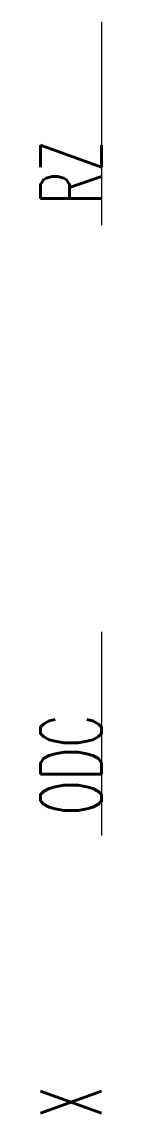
# Model space of a CAD drawing. Extents: x -3 to 0, y -73.7 to -20.
import ezdxf

# ---------------------------------------------------------------- set-up
doc = ezdxf.new("R2010")
doc.units = 0
doc.layers.add('POMOCNICZA', color=4, linetype='CONTINUOUS')
doc.layers.add('TEREN_RZEDNE', color=7, linetype='CONTINUOUS')
doc.styles.add('S_RZEDNE', font='simplex.shx', dxfattribs={"width": 0.6, "height": 3})

msp = doc.modelspace()

# ---------------------------------------------------------------- linework, layer by layer
at = {"layer": 'TEREN_RZEDNE'}
for p, q in [((0, -20), (0, -30)), ((0, -50), (0, -60))]:
    msp.add_line(p, q, dxfattribs=at)

# ---------------------------------------------------------------- texts
at = {"layer": 'POMOCNICZA', "style": 'S_RZEDNE', "width": 0.6}
msp.add_attdef('X', (0, -73.889), '256', height=3, rotation=90, dxfattribs=at)
at = {"layer": 'TEREN_RZEDNE', "style": 'S_RZEDNE', "width": 0.6}
for tag, p, s in [('RZ', (0, -29), '110.87'), ('ODC', (0, -59), '55.65')]:
    msp.add_attdef(tag, p, s, height=3, rotation=90, dxfattribs=at)

doc.saveas('drawing.dxf')
